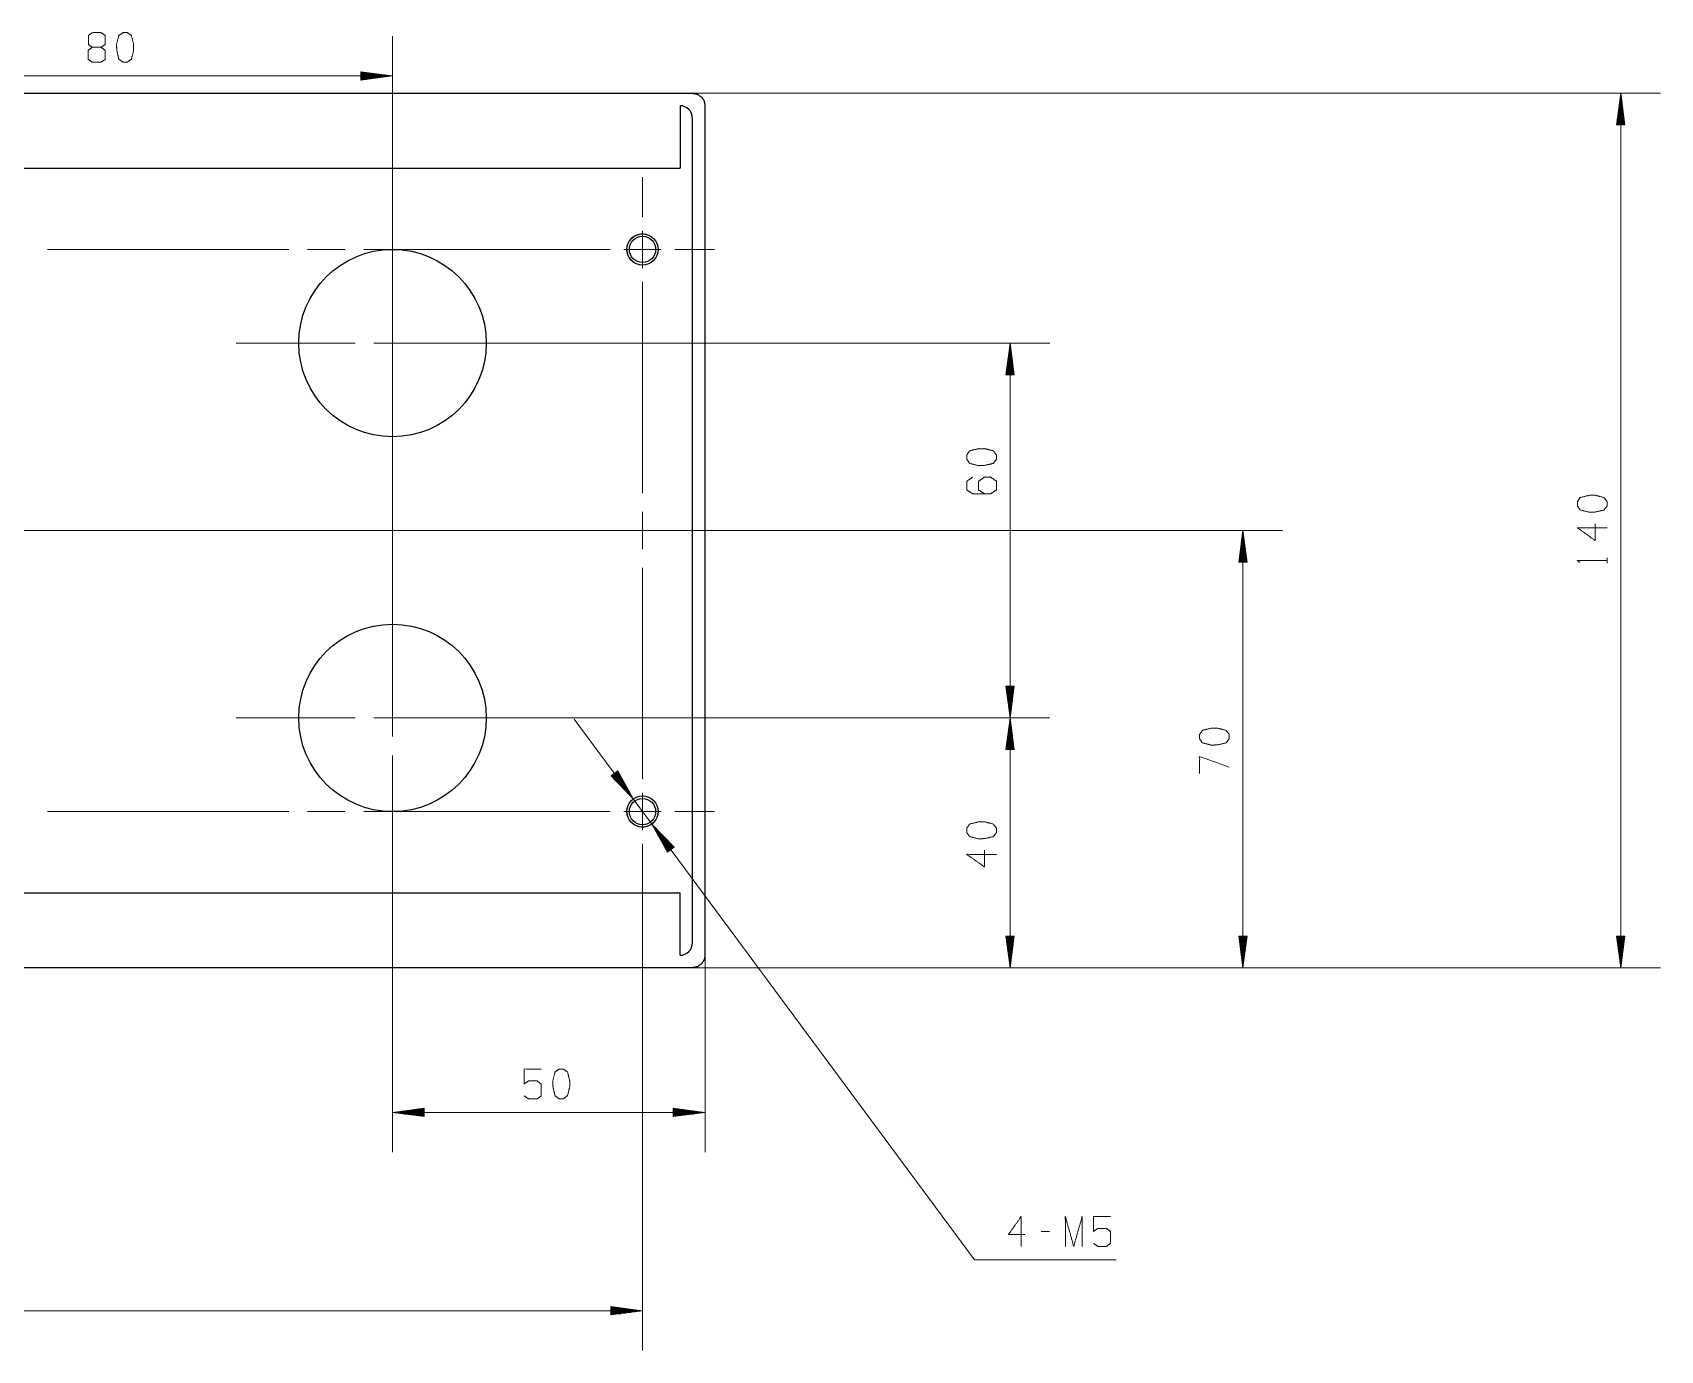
# Model space of a CAD drawing. Header units: millimetres. Extents: x 0 to 420, y 0 to 297.
# Drawn here: x 201.6 to 331.9, y 60.8 to 166.3 of the extents above; entities that cross this region are included whole.
import ezdxf

# ---------------------------------------------------------------- set-up
doc = ezdxf.new("R2010")
doc.units = ezdxf.units.MM
doc.layers.add('101', color=7, linetype='Continuous', true_color=0xffffff)

msp = doc.modelspace()

# ---------------------------------------------------------------- linework, layer by layer
at = {"layer": '101', "color": 22, "linetype": 'Continuous', "lineweight": 18}
for p, q in [((230.44, 111.47), (230.44, 166.03)), ((190.44, 162.86), (230.44, 162.86)), ((227.9, 163.19), (227.93, 163.19)), ((227.9, 163.19), (227.9, 162.52)), ((230.44, 162.86), (227.9, 163.19)), ((227.9, 163.19), (227.93, 163.19)), ((227.9, 163.14), (228.32, 163.14)), ((227.9, 163.09), (228.71, 163.09)), ((227.9, 163.03), (229.09, 163.03)), ((227.9, 162.98), (229.48, 162.98)), ((227.9, 162.93), (229.86, 162.93)), ((227.9, 162.88), (230.25, 162.88)), ((227.9, 162.52), (230.44, 162.86)), ((227.9, 162.83), (230.25, 162.83)), ((227.9, 162.78), (229.86, 162.78)), ((227.9, 162.73), (229.48, 162.73)), ((227.9, 162.68), (229.09, 162.68)), ((227.9, 162.63), (228.71, 162.63)), ((227.9, 162.58), (228.32, 162.58)), ((227.9, 162.53), (227.93, 162.53)), ((227.9, 162.53), (227.93, 162.53)), ((254.44, 161.47), (331.88, 161.47)), ((328.7, 161.47), (328.37, 158.93)), ((328.58, 158.93), (328.58, 160.51)), ((328.63, 158.93), (328.63, 160.89)), ((328.68, 158.93), (328.68, 161.28)), ((329.04, 158.93), (328.7, 161.47)), ((328.7, 161.47), (328.7, 91.47)), ((328.73, 158.93), (328.73, 161.28)), ((328.78, 158.93), (328.78, 160.89)), ((328.83, 158.93), (328.83, 160.51)), ((328.37, 158.93), (328.37, 158.96)), ((328.37, 158.93), (328.37, 158.96)), ((328.37, 158.93), (329.04, 158.93)), ((328.42, 158.93), (328.42, 159.35)), ((328.47, 158.93), (328.47, 159.74)), ((328.52, 158.93), (328.52, 160.12)), ((328.88, 158.93), (328.88, 160.12)), ((328.93, 158.93), (328.93, 159.74)), ((328.98, 158.93), (328.98, 159.35)), ((329.03, 158.93), (329.03, 158.96)), ((329.03, 158.93), (329.03, 158.96)), ((100.44, 126.47), (301.65, 126.47)), ((298.48, 126.47), (298.14, 123.93)), ((298.48, 126.47), (298.48, 91.47)), ((298.81, 123.93), (298.48, 126.47)), ((298.3, 123.93), (298.3, 125.12)), ((298.35, 123.93), (298.35, 125.51)), ((298.4, 123.93), (298.4, 125.89)), ((298.45, 123.93), (298.45, 126.28)), ((298.5, 123.93), (298.5, 126.28)), ((298.55, 123.93), (298.55, 125.89)), ((298.6, 123.93), (298.6, 125.51)), ((298.65, 123.93), (298.65, 125.12)), ((298.14, 123.93), (298.81, 123.93)), ((298.15, 123.93), (298.15, 123.96)), ((298.15, 123.93), (298.15, 123.96)), ((298.2, 123.93), (298.2, 124.35)), ((298.25, 123.93), (298.25, 124.74)), ((298.71, 123.93), (298.71, 124.74)), ((298.76, 123.93), (298.76, 124.35)), ((298.81, 123.93), (298.81, 123.96)), ((298.81, 123.93), (298.81, 123.96)), ((230.44, 111.47), (283.03, 111.47)), ((244.98, 111.36), (277, 68.08)), ((279.85, 111.47), (279.52, 108.93)), ((279.77, 108.93), (279.77, 110.89)), ((279.82, 108.93), (279.82, 111.28)), ((279.85, 111.47), (279.85, 91.47)), ((280.18, 108.93), (279.85, 111.47)), ((279.88, 108.93), (279.88, 111.28)), ((279.93, 108.93), (279.93, 110.89)), ((279.62, 108.93), (279.62, 109.74)), ((279.67, 108.93), (279.67, 110.12)), ((279.72, 108.93), (279.72, 110.51)), ((279.98, 108.93), (279.98, 110.51)), ((280.03, 108.93), (280.03, 110.12)), ((280.08, 108.93), (280.08, 109.74)), ((279.52, 108.93), (279.52, 108.96)), ((279.52, 108.93), (279.52, 108.96)), ((279.52, 108.93), (280.18, 108.93)), ((279.57, 108.93), (279.57, 109.35)), ((280.13, 108.93), (280.13, 109.35)), ((280.18, 108.93), (280.18, 108.96)), ((280.18, 108.93), (280.18, 108.96)), ((248.46, 107.22), (247.92, 106.82)), ((247.92, 106.82), (247.94, 106.8)), ((247.92, 106.82), (247.94, 106.8)), ((247.92, 106.82), (249.7, 104.98)), ((247.96, 106.85), (248.21, 106.52)), ((248, 106.88), (248.48, 106.24)), ((248.05, 106.91), (248.75, 105.96)), ((248.09, 106.94), (249.02, 105.68)), ((248.13, 106.97), (249.29, 105.4)), ((248.17, 107), (249.56, 105.12)), ((248.21, 107.03), (249.6, 105.15)), ((248.25, 107.06), (249.42, 105.49)), ((248.29, 107.09), (249.23, 105.83)), ((248.33, 107.12), (249.04, 106.17)), ((248.37, 107.15), (248.85, 106.51)), ((248.41, 107.19), (248.66, 106.85)), ((248.45, 107.22), (248.47, 107.19)), ((248.45, 107.22), (248.47, 107.19)), ((249.7, 104.98), (248.46, 107.22)), ((251.19, 102.97), (252.43, 100.73)), ((252.97, 101.12), (251.19, 102.97)), ((252.68, 100.91), (251.28, 102.8)), ((252.72, 100.94), (251.32, 102.83)), ((252.64, 100.88), (251.47, 102.46)), ((252.76, 100.97), (251.59, 102.55)), ((252.59, 100.85), (251.66, 102.12)), ((252.55, 100.82), (251.85, 101.78)), ((252.8, 101), (251.86, 102.27)), ((252.84, 101.03), (252.13, 101.99)), ((252.88, 101.06), (252.4, 101.71)), ((252.51, 100.79), (252.04, 101.44)), ((252.47, 100.76), (252.22, 101.1)), ((252.43, 100.73), (252.41, 100.75)), ((252.43, 100.73), (252.41, 100.75)), ((252.43, 100.73), (252.97, 101.12)), ((252.92, 101.09), (252.67, 101.43)), ((252.96, 101.12), (252.94, 101.15)), ((252.96, 101.12), (252.94, 101.15)), ((230.44, 98.97), (230.44, 76.72)), ((250.44, 98.21), (250.44, 60.84)), ((279.52, 94.01), (279.85, 91.47)), ((279.52, 94.01), (279.52, 93.98)), ((279.52, 94.01), (279.52, 93.98)), ((280.18, 94.01), (279.52, 94.01)), ((279.57, 94.01), (279.57, 93.59)), ((279.62, 94.01), (279.62, 93.21)), ((279.67, 94.01), (279.67, 92.82)), ((279.72, 94.01), (279.72, 92.44)), ((279.77, 94.01), (279.77, 92.05)), ((279.82, 94.01), (279.82, 91.67)), ((279.85, 91.47), (280.18, 94.01)), ((279.88, 94.01), (279.88, 91.67)), ((279.93, 94.01), (279.93, 92.05)), ((279.98, 94.01), (279.98, 92.44)), ((280.03, 94.01), (280.03, 92.82)), ((280.08, 94.01), (280.08, 93.21)), ((280.13, 94.01), (280.13, 93.59)), ((280.18, 94.01), (280.18, 93.98)), ((280.18, 94.01), (280.18, 93.98)), ((298.14, 94.01), (298.48, 91.47)), ((298.81, 94.01), (298.14, 94.01)), ((298.15, 94.01), (298.15, 93.98)), ((298.15, 94.01), (298.15, 93.98)), ((298.2, 94.01), (298.2, 93.59)), ((298.25, 94.01), (298.25, 93.21)), ((298.3, 94.01), (298.3, 92.82)), ((298.35, 94.01), (298.35, 92.44)), ((298.4, 94.01), (298.4, 92.05)), ((298.45, 94.01), (298.45, 91.67)), ((298.48, 91.47), (298.81, 94.01)), ((298.5, 94.01), (298.5, 91.67)), ((298.55, 94.01), (298.55, 92.05)), ((298.6, 94.01), (298.6, 92.44)), ((298.65, 94.01), (298.65, 92.82)), ((298.71, 94.01), (298.71, 93.21)), ((298.76, 94.01), (298.76, 93.59)), ((298.81, 94.01), (298.81, 93.98)), ((298.81, 94.01), (298.81, 93.98)), ((328.37, 94.01), (328.7, 91.47)), ((328.37, 94.01), (328.37, 93.98)), ((329.04, 94.01), (328.37, 94.01)), ((328.37, 94.01), (328.37, 93.98)), ((328.42, 94.01), (328.42, 93.59)), ((328.47, 94.01), (328.47, 93.21)), ((328.52, 94.01), (328.52, 92.82)), ((328.58, 94.01), (328.58, 92.44)), ((328.63, 94.01), (328.63, 92.05)), ((328.68, 94.01), (328.68, 91.67)), ((328.7, 91.47), (329.04, 94.01)), ((328.73, 94.01), (328.73, 91.67)), ((328.78, 94.01), (328.78, 92.05)), ((328.83, 94.01), (328.83, 92.44)), ((328.88, 94.01), (328.88, 92.82)), ((328.93, 94.01), (328.93, 93.21)), ((328.98, 94.01), (328.98, 93.59)), ((329.03, 94.01), (329.03, 93.98)), ((329.03, 94.01), (329.03, 93.98)), ((255.44, 92.47), (255.44, 76.72)), ((254.44, 91.47), (301.65, 91.47)), ((254.44, 91.47), (283.03, 91.47)), ((254.44, 91.47), (331.88, 91.47)), ((232.98, 80.23), (230.44, 79.89)), ((230.44, 79.89), (255.44, 79.89)), ((230.44, 79.89), (232.98, 79.56)), ((232.98, 79.92), (230.64, 79.92)), ((232.98, 79.87), (230.64, 79.87)), ((232.98, 79.97), (231.02, 79.97)), ((232.98, 79.82), (231.02, 79.82)), ((232.98, 80.02), (231.41, 80.02)), ((232.98, 79.76), (231.41, 79.76)), ((232.98, 80.07), (231.79, 80.07)), ((232.98, 79.71), (231.79, 79.71)), ((232.98, 80.12), (232.18, 80.12)), ((232.98, 79.66), (232.18, 79.66)), ((232.98, 80.17), (232.56, 80.17)), ((232.98, 79.61), (232.56, 79.61)), ((232.98, 80.22), (232.95, 80.22)), ((232.98, 80.22), (232.95, 80.22)), ((232.98, 79.56), (232.95, 79.56)), ((232.98, 79.56), (232.95, 79.56)), ((232.98, 79.56), (232.98, 80.23)), ((252.9, 80.23), (252.9, 79.56)), ((255.44, 79.89), (252.9, 80.23)), ((252.9, 80.22), (252.93, 80.22)), ((252.9, 80.22), (252.93, 80.22)), ((252.9, 80.17), (253.32, 80.17)), ((252.9, 80.12), (253.71, 80.12)), ((252.9, 80.07), (254.09, 80.07)), ((252.9, 80.02), (254.48, 80.02)), ((252.9, 79.97), (254.86, 79.97)), ((252.9, 79.92), (255.25, 79.92)), ((252.9, 79.56), (255.44, 79.89)), ((252.9, 79.87), (255.25, 79.87)), ((252.9, 79.82), (254.86, 79.82)), ((252.9, 79.76), (254.48, 79.76)), ((252.9, 79.71), (254.09, 79.71)), ((252.9, 79.66), (253.71, 79.66)), ((252.9, 79.61), (253.32, 79.61)), ((252.9, 79.56), (252.93, 79.56)), ((252.9, 79.56), (252.93, 79.56)), ((277, 68.08), (288.33, 68.08)), ((123.94, 64.01), (250.44, 64.01)), ((247.9, 64.35), (247.9, 63.68)), ((250.44, 64.01), (247.9, 64.35)), ((247.9, 64.34), (247.93, 64.34)), ((247.9, 64.34), (247.93, 64.34)), ((247.9, 64.29), (248.32, 64.29)), ((247.9, 64.24), (248.71, 64.24)), ((247.9, 64.19), (249.09, 64.19)), ((247.9, 64.14), (249.48, 64.14)), ((247.9, 64.09), (249.86, 64.09)), ((247.9, 64.04), (250.25, 64.04)), ((247.9, 63.68), (250.44, 64.01)), ((247.9, 63.99), (250.25, 63.99)), ((247.9, 63.93), (249.86, 63.93)), ((247.9, 63.88), (249.48, 63.88)), ((247.9, 63.83), (249.09, 63.83)), ((247.9, 63.78), (248.71, 63.78)), ((247.9, 63.73), (248.32, 63.73)), ((247.9, 63.68), (247.93, 63.68)), ((247.9, 63.68), (247.93, 63.68))]:
    msp.add_line(p, q, dxfattribs=at)
at = {"layer": '101', "color": 252, "linetype": 'Continuous', "lineweight": 25}
for p, q in [((76.44, 161.47), (254.44, 161.47)), ((253.44, 160.47), (253.44, 155.47)), ((255.44, 92.47), (255.44, 160.47)), ((254.44, 93.47), (254.44, 159.47)), ((77.44, 155.47), (253.44, 155.47)), ((77.44, 97.47), (253.44, 97.47)), ((253.44, 92.47), (253.44, 97.47)), ((254.44, 91.47), (76.44, 91.47))]:
    msp.add_line(p, q, dxfattribs=at)
at = {"layer": '101', "color": 151, "linetype": 'Continuous', "lineweight": 18}
for p, q in [((230.44, 144.47), (230.44, 153.97)), ((250.44, 151.56), (250.44, 154.74)), ((250.44, 151.97), (250.44, 154.47)), ((250.44, 151.97), (250.44, 154.47)), ((250.44, 147.47), (250.44, 150.47)), ((250.44, 147.47), (250.44, 150.47)), ((250.44, 147.97), (250.44, 149.98)), ((202.84, 148.97), (222.14, 148.97)), ((223.64, 148.97), (226.64, 148.97)), ((228.14, 148.97), (247.44, 148.97)), ((247.85, 148.97), (244.68, 148.97)), ((247.44, 148.97), (244.94, 148.97)), ((248.94, 148.97), (251.94, 148.97)), ((251.94, 148.97), (248.94, 148.97)), ((249.44, 148.97), (251.45, 148.97)), ((253.03, 148.97), (256.21, 148.97)), ((253.44, 148.97), (255.94, 148.97)), ((253.44, 148.97), (255.94, 148.97)), ((250.44, 146.38), (250.44, 143.21)), ((250.44, 145.97), (250.44, 143.47)), ((250.44, 129.47), (250.44, 145.97)), ((230.44, 139.97), (230.44, 142.97)), ((227.44, 141.47), (217.94, 141.47)), ((231.94, 141.47), (228.94, 141.47)), ((233.44, 141.47), (242.94, 141.47)), ((230.44, 129.47), (230.44, 138.47)), ((230.44, 124.97), (230.44, 127.97)), ((250.44, 124.97), (250.44, 127.97)), ((230.44, 114.47), (230.44, 123.47)), ((250.44, 106.97), (250.44, 123.47)), ((230.44, 109.97), (230.44, 112.97)), ((227.44, 111.47), (217.94, 111.47)), ((231.94, 111.47), (228.94, 111.47)), ((233.44, 111.47), (242.94, 111.47)), ((250.44, 106.56), (250.44, 109.74)), ((250.44, 106.97), (250.44, 109.47)), ((230.44, 108.47), (230.44, 98.97)), ((250.44, 102.47), (250.44, 105.47)), ((250.44, 102.47), (250.44, 105.47)), ((250.44, 102.97), (250.44, 104.98)), ((202.84, 103.97), (222.14, 103.97)), ((223.64, 103.97), (226.64, 103.97)), ((228.14, 103.97), (247.44, 103.97)), ((247.85, 103.97), (244.68, 103.97)), ((247.44, 103.97), (244.94, 103.97)), ((251.94, 103.97), (248.94, 103.97)), ((248.94, 103.97), (251.94, 103.97)), ((249.44, 103.97), (251.45, 103.97)), ((253.03, 103.97), (256.21, 103.97)), ((253.44, 103.97), (255.94, 103.97)), ((253.44, 103.97), (255.94, 103.97)), ((250.44, 101.38), (250.44, 98.21)), ((250.44, 100.97), (250.44, 98.47)), ((250.44, 100.97), (250.44, 98.47))]:
    msp.add_line(p, q, dxfattribs=at)
at = {"layer": '101', "color": 35, "linetype": 'Continuous', "lineweight": 18}
for p, q in [((230.44, 141.47), (283.03, 141.47)), ((279.85, 141.47), (279.52, 138.93)), ((279.77, 138.93), (279.77, 140.89)), ((279.82, 138.93), (279.82, 141.28)), ((280.18, 138.93), (279.85, 141.47)), ((279.85, 141.47), (279.85, 111.47)), ((279.88, 138.93), (279.88, 141.28)), ((279.93, 138.93), (279.93, 140.89)), ((279.62, 138.93), (279.62, 139.74)), ((279.67, 138.93), (279.67, 140.12)), ((279.72, 138.93), (279.72, 140.51)), ((279.98, 138.93), (279.98, 140.51)), ((280.03, 138.93), (280.03, 140.12)), ((280.08, 138.93), (280.08, 139.74)), ((279.52, 138.93), (279.52, 138.96)), ((279.52, 138.93), (279.52, 138.96)), ((279.52, 138.93), (280.18, 138.93)), ((279.57, 138.93), (279.57, 139.35)), ((280.13, 138.93), (280.13, 139.35)), ((280.18, 138.93), (280.18, 138.96)), ((280.18, 138.93), (280.18, 138.96)), ((279.52, 114.01), (279.85, 111.47)), ((280.18, 114.01), (279.52, 114.01)), ((279.52, 114.01), (279.52, 113.98)), ((279.52, 114.01), (279.52, 113.98)), ((279.57, 114.01), (279.57, 113.59)), ((279.62, 114.01), (279.62, 113.21)), ((279.67, 114.01), (279.67, 112.82)), ((279.72, 114.01), (279.72, 112.44)), ((279.77, 114.01), (279.77, 112.05)), ((279.82, 114.01), (279.82, 111.67)), ((279.85, 111.47), (280.18, 114.01)), ((279.88, 114.01), (279.88, 111.67)), ((279.93, 114.01), (279.93, 112.05)), ((279.98, 114.01), (279.98, 112.44)), ((280.03, 114.01), (280.03, 112.82)), ((280.08, 114.01), (280.08, 113.21)), ((280.13, 114.01), (280.13, 113.59)), ((280.18, 114.01), (280.18, 113.98)), ((280.18, 114.01), (280.18, 113.98)), ((230.44, 111.47), (283.03, 111.47))]:
    msp.add_line(p, q, dxfattribs=at)
at = {"layer": '101', "color": 72, "linetype": 'Continuous', "lineweight": 18}
for p, q in [((327.61, 123.85), (327.61, 124.28)), ((283, 70.37), (282.33, 70.37))]:
    msp.add_line(p, q, dxfattribs=at)
at = {"layer": '101', "color": 252, "linetype": 'Continuous', "lineweight": 25}
for centre, radius in [((250.44, 148.97), 1.25), ((250.44, 148.97), 1.05), ((230.44, 141.47), 7.5), ((230.44, 111.47), 7.5), ((250.44, 103.97), 1.25), ((250.44, 103.97), 1.05)]:
    msp.add_circle(centre, radius, dxfattribs=at)
for centre, start, end in [((253.44, 159.47), 0, 90), ((253.44, 93.47), 270, 0)]:
    msp.add_arc(centre, 1, start, end, dxfattribs=at)
at = {"layer": '101', "color": 252, "linetype": 'Continuous', "lineweight": 13}
for centre in [(250.44, 148.97), (250.44, 103.97)]:
    msp.add_arc(centre, 1.25, 75, 345, dxfattribs=at)
at = {"layer": '101', "color": 22, "linetype": 'Continuous', "lineweight": 18}
for start, end in [(57.9898, 75), (345, 15.0106)]:
    msp.add_arc((250.44, 103.97), 1.25, start, end, dxfattribs=at)
at = {"layer": '101', "color": 72, "linetype": 'Continuous', "lineweight": 18}
for points, knots in [([(206.42, 165.15), (206.11, 165.37), (206.11, 166.1), (206.42, 166.32), (207.11, 166.32), (207.45, 166.1), (207.45, 165.37), (207.11, 165.15), (206.42, 165.15), (206.09, 164.9), (206.09, 164.2), (206.42, 163.95), (207.11, 163.95), (207.45, 164.17), (207.45, 164.9), (207.11, 165.15)], [0, 0, 0.047573, 0.136084, 0.183656, 0.267812, 0.317163, 0.405675, 0.455027, 0.539183, 0.590296, 0.675755, 0.726868, 0.811024, 0.860375, 0.948887, 1, 1]), ([(209.21, 163.95), (209.55, 164.2), (209.73, 164.9), (209.73, 165.37), (209.55, 166.1), (209.21, 166.32), (208.88, 166.32), (208.54, 166.1), (208.36, 165.37), (208.38, 164.9), (208.54, 164.2), (208.88, 163.95), (209.21, 163.95)], [0, 0, 0.067524, 0.183969, 0.260583, 0.380941, 0.446138, 0.500304, 0.565503, 0.685861, 0.762528, 0.878307, 0.945834, 1, 1]), ([(327.61, 128.78), (327.36, 129.11), (326.66, 129.29), (326.19, 129.29), (325.46, 129.11), (325.24, 128.78), (325.24, 128.44), (325.46, 128.11), (326.19, 127.93), (326.66, 127.95), (327.36, 128.11), (327.61, 128.44), (327.61, 128.78)], [0, 0, 0.067527, 0.18397, 0.260584, 0.380943, 0.446141, 0.500306, 0.565504, 0.685863, 0.76253, 0.878309, 0.945835, 1, 1]), ([(326.66, 127.01), (326.66, 125.67), (325.24, 126.68), (327.61, 126.68)], [0, 0, 0.245868, 0.565294, 1, 1]), ([(325.44, 123.92), (325.24, 124.06), (327.61, 124.06)], [0, 0, 0.093493, 1, 1]), ([(297.38, 110.14), (297.13, 110.47), (296.43, 110.65), (295.96, 110.65), (295.23, 110.47), (295.01, 110.14), (295.01, 109.8), (295.23, 109.47), (295.96, 109.29), (296.43, 109.31), (297.13, 109.47), (297.38, 109.8), (297.38, 110.14)], [0, 0, 0.067526, 0.183973, 0.260584, 0.380943, 0.446142, 0.500307, 0.565505, 0.685865, 0.762528, 0.87831, 0.945835, 1, 1]), ([(297.38, 107.53), (295.01, 108.37), (295.01, 107.03)], [0, 0, 0.65247, 1, 1]), ([(278.76, 102.64), (278.51, 102.97), (277.81, 103.15), (277.33, 103.15), (276.61, 102.97), (276.38, 102.64), (276.38, 102.3), (276.61, 101.97), (277.33, 101.79), (277.81, 101.81), (278.51, 101.97), (278.76, 102.3), (278.76, 102.64)], [0, 0, 0.067525, 0.183972, 0.260583, 0.380943, 0.446141, 0.500306, 0.565504, 0.685864, 0.762528, 0.87831, 0.945835, 1, 1]), ([(277.81, 100.87), (277.81, 99.53), (276.38, 100.54), (278.76, 100.54)], [0, 0, 0.24587, 0.565295, 1, 1]), ([(240.98, 81.21), (241.32, 80.98), (242.01, 80.98), (242.34, 81.21), (242.34, 82.16), (242.01, 82.41), (241.32, 82.41), (240.98, 82.18), (240.98, 83.36), (242.34, 83.36)], [0, 0, 0.062229, 0.168343, 0.230572, 0.376815, 0.441266, 0.54738, 0.609609, 0.790488, 1, 1]), ([(244.11, 80.98), (244.44, 81.23), (244.62, 81.93), (244.62, 82.41), (244.44, 83.13), (244.11, 83.36), (243.77, 83.36), (243.44, 83.13), (243.26, 82.41), (243.28, 81.93), (243.44, 81.23), (243.77, 80.98), (244.11, 80.98)], [0, 0, 0.067524, 0.18397, 0.260583, 0.380943, 0.446139, 0.500306, 0.565503, 0.685862, 0.762528, 0.878309, 0.945833, 1, 1]), ([(281.06, 70.12), (279.72, 70.12), (280.73, 71.55), (280.73, 69.17)], [0, 0, 0.245869, 0.565295, 1, 1]), ([(284.27, 69.17), (284.27, 71.55), (284.94, 69.17), (285.61, 71.55), (285.61, 69.17)], [0, 0, 0.245192, 0.5, 0.754808, 1, 1]), ([(286.53, 69.4), (286.87, 69.17), (287.55, 69.17), (287.89, 69.4), (287.89, 70.35), (287.55, 70.6), (286.87, 70.6), (286.53, 70.37), (286.53, 71.55), (287.89, 71.55)], [0, 0, 0.062227, 0.168342, 0.230572, 0.376816, 0.441267, 0.547382, 0.609609, 0.79049, 1, 1])]:
    msp.add_open_spline(points, degree=1, knots=knots, dxfattribs=at)
at = {"layer": '101', "color": 252, "linetype": 'Continuous', "lineweight": 25}
for points, knots in [([(254.44, 161.47), (254.83, 161.4), (255.15, 161.18), (255.37, 160.86), (255.44, 160.47)], [0, 0, 0.250005, 0.500004, 0.750003, 1, 1]), ([(255.44, 92.47), (255.37, 92.09), (255.15, 91.77), (254.83, 91.55), (254.44, 91.47)], [0, 0, 0.249997, 0.499996, 0.749995, 1, 1])]:
    msp.add_open_spline(points, degree=1, knots=knots, dxfattribs=at)
at = {"layer": '101', "color": 35, "linetype": 'Continuous', "lineweight": 18}
for points, knots in [([(278.76, 132.51), (278.51, 132.85), (277.81, 133.02), (277.33, 133.02), (276.61, 132.85), (276.38, 132.51), (276.38, 132.18), (276.61, 131.84), (277.33, 131.66), (277.81, 131.68), (278.51, 131.84), (278.76, 132.18), (278.76, 132.51)], [0, 0, 0.067525, 0.183972, 0.260583, 0.380942, 0.446141, 0.500306, 0.565504, 0.685864, 0.762527, 0.87831, 0.945835, 1, 1]), ([(277.81, 129.4), (277.33, 129.72), (277.33, 130.41), (277.81, 130.75), (278.28, 130.75), (278.76, 130.41), (278.76, 129.72), (278.28, 129.4), (276.86, 129.4), (276.38, 129.72), (276.38, 130.41), (276.86, 130.75)], [0, 0, 0.076963, 0.16976, 0.248072, 0.312019, 0.39033, 0.483128, 0.560091, 0.751928, 0.828891, 0.921688, 1, 1])]:
    msp.add_open_spline(points, degree=1, knots=knots, dxfattribs=at)

doc.saveas('drawing.dxf')
